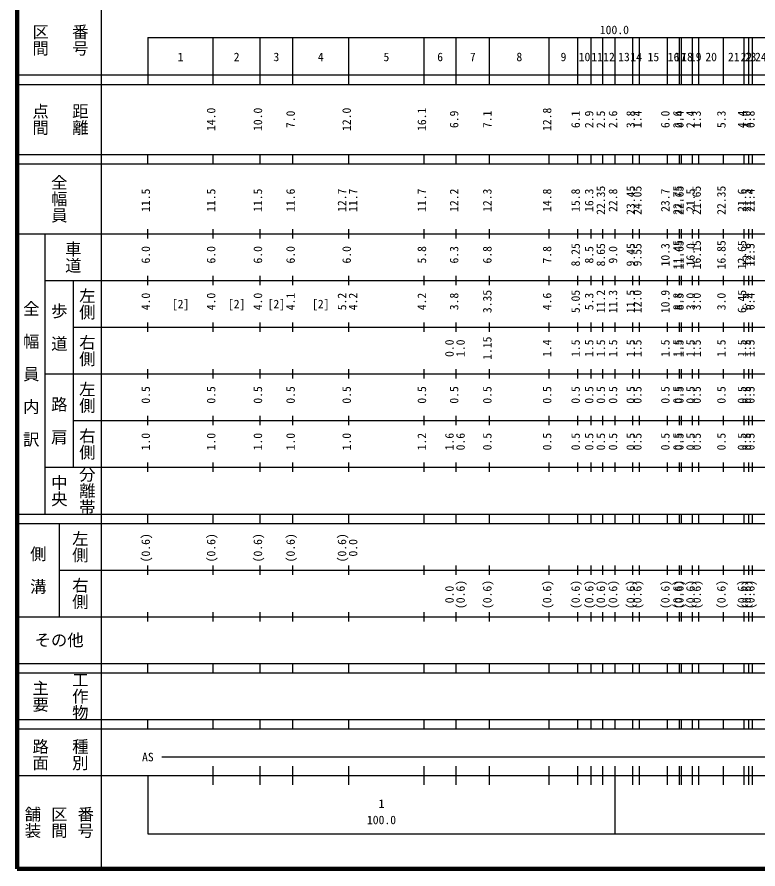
# Model space of a CAD drawing. Units: millimetres on the paper, enlarged 1000 times. Extents: x 40000 to 680000, y 20000 to 380000.
# Drawn here: x 40000 to 198574, y 20000 to 202409 of the extents above; entities that cross this region are included whole.
import ezdxf
from ezdxf.enums import TextEntityAlignment as Align

# ---------------------------------------------------------------- set-up
doc = ezdxf.new("R2010")
doc.units = ezdxf.units.MM
doc.header["$LTSCALE"] = 1000
doc.layers.add('M-TTL', color=2, linetype='Continuous', lineweight=140)
doc.layers.add('M-TTL-BAND', color=7, linetype='Continuous', lineweight=25)
doc.styles.add('@ＭＳ ゴシック', font='')
doc.styles.add('ＭＳ ゴシック', font='')
doc.styles.get('@ＭＳ ゴシック').set_extended_font_data('@MS Gothic')
doc.styles.get('ＭＳ ゴシック').set_extended_font_data('MS Gothic')

msp = doc.modelspace()

# ---------------------------------------------------------------- linework, layer by layer
at = {"layer": 'M-TTL'}
for p, q in [((40000, 380000), (40000, 20000)), ((40000, 20000), (680000, 20000))]:
    msp.add_line(p, q, dxfattribs=at)
at = {"layer": 'M-TTL-BAND'}
for p, q in [((58000, 370000), (58000, 20000)), ((68000, 198000), (579000, 198000)), ((68000, 198000), (68000, 188000)), ((82000, 188000), (82000, 198000)), ((92000, 188000), (92000, 198000)), ((99000, 188000), (99000, 198000)), ((111000, 188000), (111000, 198000)), ((127100, 188000), (127100, 198000)), ((134000, 188000), (134000, 198000)), ((141100, 188000), (141100, 198000)), ((153900, 188000), (153900, 198000)), ((160000, 188000), (160000, 198000)), ((162900, 188000), (162900, 198000)), ((165400, 188000), (165400, 198000)), ((168000, 188000), (168000, 198000)), ((171800, 188000), (171800, 198000)), ((173200, 188000), (173200, 198000)), ((179200, 188000), (179200, 198000)), ((181800, 188000), (181800, 198000)), ((182200, 188000), (182200, 198000)), ((184600, 188000), (184600, 198000)), ((185900, 188000), (185900, 198000)), ((191200, 188000), (191200, 198000)), ((195600, 188000), (195600, 198000)), ((196600, 188000), (196600, 198000)), ((197400, 188000), (197400, 198000)), ((40000, 190000), (579000, 190000)), ((40000, 188000), (579000, 188000)), ((40000, 173000), (579000, 173000)), ((68000, 171000), (68000, 173000)), ((82000, 171000), (82000, 173000)), ((92000, 171000), (92000, 173000)), ((99000, 171000), (99000, 173000)), ((111000, 171000), (111000, 173000)), ((127100, 171000), (127100, 173000)), ((134000, 171000), (134000, 173000)), ((141100, 171000), (141100, 173000)), ((153900, 171000), (153900, 173000)), ((160000, 171000), (160000, 173000)), ((162900, 171000), (162900, 173000)), ((165400, 171000), (165400, 173000)), ((168000, 171000), (168000, 173000)), ((171800, 171000), (171800, 173000)), ((173200, 171000), (173200, 173000)), ((179200, 171000), (179200, 173000)), ((181800, 171000), (181800, 173000)), ((182200, 171000), (182200, 173000)), ((184600, 171000), (184600, 173000)), ((185900, 171000), (185900, 173000)), ((191200, 171000), (191200, 173000)), ((195600, 171000), (195600, 173000)), ((196600, 171000), (196600, 173000)), ((197400, 171000), (197400, 173000)), ((40000, 171000), (579000, 171000)), ((68000, 155000), (68000, 157000)), ((82000, 155000), (82000, 157000)), ((92000, 155000), (92000, 157000)), ((99000, 155000), (99000, 157000)), ((111000, 155000), (111000, 157000)), ((127100, 155000), (127100, 157000)), ((134000, 155000), (134000, 157000)), ((141100, 155000), (141100, 157000)), ((153900, 155000), (153900, 157000)), ((160000, 155000), (160000, 157000)), ((162900, 155000), (162900, 157000)), ((165400, 155000), (165400, 157000)), ((168000, 155000), (168000, 157000)), ((171800, 155000), (171800, 157000)), ((173200, 155000), (173200, 157000)), ((179200, 155000), (179200, 157000)), ((181800, 155000), (181800, 157000)), ((182200, 155000), (182200, 157000)), ((184600, 155000), (184600, 157000)), ((185900, 155000), (185900, 157000)), ((191200, 155000), (191200, 157000)), ((195600, 155000), (195600, 157000)), ((196600, 155000), (196600, 157000)), ((197400, 155000), (197400, 157000)), ((40000, 156000), (579000, 156000)), ((46000, 96000), (46000, 156000)), ((46000, 146000), (579000, 146000)), ((52000, 146000), (52000, 106000)), ((68000, 145000), (68000, 147000)), ((82000, 145000), (82000, 147000)), ((92000, 145000), (92000, 147000)), ((99000, 145000), (99000, 147000)), ((111000, 145000), (111000, 147000)), ((127100, 145000), (127100, 147000)), ((134000, 145000), (134000, 147000)), ((141100, 145000), (141100, 147000)), ((153900, 145000), (153900, 147000)), ((160000, 145000), (160000, 147000)), ((162900, 145000), (162900, 147000)), ((165400, 145000), (165400, 147000)), ((168000, 145000), (168000, 147000)), ((171800, 145000), (171800, 147000)), ((173200, 145000), (173200, 147000)), ((179200, 145000), (179200, 147000)), ((181800, 145000), (181800, 147000)), ((182200, 145000), (182200, 147000)), ((184600, 145000), (184600, 147000)), ((185900, 145000), (185900, 147000)), ((191200, 145000), (191200, 147000)), ((195600, 145000), (195600, 147000)), ((196600, 145000), (196600, 147000)), ((197400, 145000), (197400, 147000)), ((68000, 135000), (68000, 137000)), ((82000, 135000), (82000, 137000)), ((92000, 135000), (92000, 137000)), ((99000, 135000), (99000, 137000)), ((111000, 135000), (111000, 137000)), ((127100, 135000), (127100, 137000)), ((134000, 135000), (134000, 137000)), ((141100, 135000), (141100, 137000)), ((153900, 135000), (153900, 137000)), ((160000, 135000), (160000, 137000)), ((162900, 135000), (162900, 137000)), ((165400, 135000), (165400, 137000)), ((168000, 135000), (168000, 137000)), ((171800, 135000), (171800, 137000)), ((173200, 135000), (173200, 137000)), ((179200, 135000), (179200, 137000)), ((181800, 135000), (181800, 137000)), ((182200, 135000), (182200, 137000)), ((184600, 135000), (184600, 137000)), ((185900, 135000), (185900, 137000)), ((191200, 135000), (191200, 137000)), ((195600, 135000), (195600, 137000)), ((196600, 135000), (196600, 137000)), ((197400, 135000), (197400, 137000)), ((52000, 136000), (579000, 136000)), ((46000, 126000), (579000, 126000)), ((68000, 125000), (68000, 127000)), ((82000, 125000), (82000, 127000)), ((92000, 125000), (92000, 127000)), ((99000, 125000), (99000, 127000)), ((111000, 125000), (111000, 127000)), ((127100, 125000), (127100, 127000)), ((134000, 125000), (134000, 127000)), ((141100, 125000), (141100, 127000)), ((153900, 125000), (153900, 127000)), ((160000, 125000), (160000, 127000)), ((162900, 125000), (162900, 127000)), ((165400, 125000), (165400, 127000)), ((168000, 125000), (168000, 127000)), ((171800, 125000), (171800, 127000)), ((173200, 125000), (173200, 127000)), ((179200, 125000), (179200, 127000)), ((181800, 125000), (181800, 127000)), ((182200, 125000), (182200, 127000)), ((184600, 125000), (184600, 127000)), ((185900, 125000), (185900, 127000)), ((191200, 125000), (191200, 127000)), ((195600, 125000), (195600, 127000)), ((196600, 125000), (196600, 127000)), ((197400, 125000), (197400, 127000)), ((68000, 115000), (68000, 117000)), ((82000, 115000), (82000, 117000)), ((92000, 115000), (92000, 117000)), ((99000, 115000), (99000, 117000)), ((111000, 115000), (111000, 117000)), ((127100, 115000), (127100, 117000)), ((134000, 115000), (134000, 117000)), ((141100, 115000), (141100, 117000)), ((153900, 115000), (153900, 117000)), ((160000, 115000), (160000, 117000)), ((162900, 115000), (162900, 117000)), ((165400, 115000), (165400, 117000)), ((168000, 115000), (168000, 117000)), ((171800, 115000), (171800, 117000)), ((173200, 115000), (173200, 117000)), ((179200, 115000), (179200, 117000)), ((181800, 115000), (181800, 117000)), ((182200, 115000), (182200, 117000)), ((184600, 115000), (184600, 117000)), ((185900, 115000), (185900, 117000)), ((191200, 115000), (191200, 117000)), ((195600, 115000), (195600, 117000)), ((196600, 115000), (196600, 117000)), ((197400, 115000), (197400, 117000)), ((52000, 116000), (579000, 116000)), ((46000, 106000), (579000, 106000)), ((68000, 105000), (68000, 107000)), ((82000, 105000), (82000, 107000)), ((92000, 105000), (92000, 107000)), ((99000, 105000), (99000, 107000)), ((111000, 105000), (111000, 107000)), ((127100, 105000), (127100, 107000)), ((134000, 105000), (134000, 107000)), ((141100, 105000), (141100, 107000)), ((153900, 105000), (153900, 107000)), ((160000, 105000), (160000, 107000)), ((162900, 105000), (162900, 107000)), ((165400, 105000), (165400, 107000)), ((168000, 105000), (168000, 107000)), ((171800, 105000), (171800, 107000)), ((173200, 105000), (173200, 107000)), ((179200, 105000), (179200, 107000)), ((181800, 105000), (181800, 107000)), ((182200, 105000), (182200, 107000)), ((184600, 105000), (184600, 107000)), ((185900, 105000), (185900, 107000)), ((191200, 105000), (191200, 107000)), ((195600, 105000), (195600, 107000)), ((196600, 105000), (196600, 107000)), ((197400, 105000), (197400, 107000)), ((40000, 96000), (579000, 96000)), ((68000, 94000), (68000, 96000)), ((82000, 94000), (82000, 96000)), ((92000, 94000), (92000, 96000)), ((99000, 94000), (99000, 96000)), ((111000, 94000), (111000, 96000)), ((127100, 94000), (127100, 96000)), ((134000, 94000), (134000, 96000)), ((141100, 94000), (141100, 96000)), ((153900, 94000), (153900, 96000)), ((160000, 94000), (160000, 96000)), ((162900, 94000), (162900, 96000)), ((165400, 94000), (165400, 96000)), ((168000, 94000), (168000, 96000)), ((171800, 94000), (171800, 96000)), ((173200, 94000), (173200, 96000)), ((179200, 94000), (179200, 96000)), ((181800, 94000), (181800, 96000)), ((182200, 94000), (182200, 96000)), ((184600, 94000), (184600, 96000)), ((185900, 94000), (185900, 96000)), ((191200, 94000), (191200, 96000)), ((195600, 94000), (195600, 96000)), ((196600, 94000), (196600, 96000)), ((197400, 94000), (197400, 96000)), ((40000, 94000), (579000, 94000)), ((49000, 94000), (49000, 74000)), ((49000, 84000), (579000, 84000)), ((68000, 83000), (68000, 85000)), ((82000, 83000), (82000, 85000)), ((92000, 83000), (92000, 85000)), ((99000, 83000), (99000, 85000)), ((111000, 83000), (111000, 85000)), ((127100, 83000), (127100, 85000)), ((134000, 83000), (134000, 85000)), ((141100, 83000), (141100, 85000)), ((153900, 83000), (153900, 85000)), ((160000, 83000), (160000, 85000)), ((162900, 83000), (162900, 85000)), ((165400, 83000), (165400, 85000)), ((168000, 83000), (168000, 85000)), ((171800, 83000), (171800, 85000)), ((173200, 83000), (173200, 85000)), ((179200, 83000), (179200, 85000)), ((181800, 83000), (181800, 85000)), ((182200, 83000), (182200, 85000)), ((184600, 83000), (184600, 85000)), ((185900, 83000), (185900, 85000)), ((191200, 83000), (191200, 85000)), ((195600, 83000), (195600, 85000)), ((196600, 83000), (196600, 85000)), ((197400, 83000), (197400, 85000)), ((68000, 73000), (68000, 75000)), ((82000, 73000), (82000, 75000)), ((92000, 73000), (92000, 75000)), ((99000, 73000), (99000, 75000)), ((111000, 73000), (111000, 75000)), ((127100, 73000), (127100, 75000)), ((134000, 73000), (134000, 75000)), ((141100, 73000), (141100, 75000)), ((153900, 73000), (153900, 75000)), ((160000, 73000), (160000, 75000)), ((162900, 73000), (162900, 75000)), ((165400, 73000), (165400, 75000)), ((168000, 73000), (168000, 75000)), ((171800, 73000), (171800, 75000)), ((173200, 73000), (173200, 75000)), ((179200, 73000), (179200, 75000)), ((181800, 73000), (181800, 75000)), ((182200, 73000), (182200, 75000)), ((184600, 73000), (184600, 75000)), ((185900, 73000), (185900, 75000)), ((191200, 73000), (191200, 75000)), ((195600, 73000), (195600, 75000)), ((196600, 73000), (196600, 75000)), ((197400, 73000), (197400, 75000)), ((40000, 74000), (579000, 74000)), ((40000, 64000), (579000, 64000)), ((68000, 62000), (68000, 64000)), ((82000, 62000), (82000, 64000)), ((92000, 62000), (92000, 64000)), ((99000, 62000), (99000, 64000)), ((111000, 62000), (111000, 64000)), ((127100, 62000), (127100, 64000)), ((134000, 62000), (134000, 64000)), ((141100, 62000), (141100, 64000)), ((153900, 62000), (153900, 64000)), ((160000, 62000), (160000, 64000)), ((162900, 62000), (162900, 64000)), ((165400, 62000), (165400, 64000)), ((168000, 62000), (168000, 64000)), ((171800, 62000), (171800, 64000)), ((173200, 62000), (173200, 64000)), ((179200, 62000), (179200, 64000)), ((181800, 62000), (181800, 64000)), ((182200, 62000), (182200, 64000)), ((184600, 62000), (184600, 64000)), ((185900, 62000), (185900, 64000)), ((191200, 62000), (191200, 64000)), ((195600, 62000), (195600, 64000)), ((196600, 62000), (196600, 64000)), ((197400, 62000), (197400, 64000)), ((40000, 62000), (579000, 62000)), ((40000, 52000), (579000, 52000)), ((68000, 50000), (68000, 52000)), ((82000, 50000), (82000, 52000)), ((92000, 50000), (92000, 52000)), ((99000, 50000), (99000, 52000)), ((111000, 50000), (111000, 52000)), ((127100, 50000), (127100, 52000)), ((134000, 50000), (134000, 52000)), ((141100, 50000), (141100, 52000)), ((153900, 50000), (153900, 52000)), ((160000, 50000), (160000, 52000)), ((162900, 50000), (162900, 52000)), ((165400, 50000), (165400, 52000)), ((168000, 50000), (168000, 52000)), ((171800, 50000), (171800, 52000)), ((173200, 50000), (173200, 52000)), ((179200, 50000), (179200, 52000)), ((181800, 50000), (181800, 52000)), ((182200, 50000), (182200, 52000)), ((184600, 50000), (184600, 52000)), ((185900, 50000), (185900, 52000)), ((191200, 50000), (191200, 52000)), ((195600, 50000), (195600, 52000)), ((196600, 50000), (196600, 52000)), ((197400, 50000), (197400, 52000)), ((40000, 50000), (579000, 50000)), ((71000, 44000), (560500, 44000)), ((82000, 38000), (82000, 42000)), ((92000, 38000), (92000, 42000)), ((99000, 38000), (99000, 42000)), ((111000, 38000), (111000, 42000)), ((127100, 38000), (127100, 42000)), ((134000, 38000), (134000, 42000)), ((141100, 38000), (141100, 42000)), ((153900, 38000), (153900, 42000)), ((160000, 38000), (160000, 42000)), ((162900, 38000), (162900, 42000)), ((165400, 38000), (165400, 42000)), ((168000, 27500), (168000, 42000)), ((171800, 38000), (171800, 42000)), ((173200, 38000), (173200, 42000)), ((179200, 38000), (179200, 42000)), ((181800, 38000), (181800, 42000)), ((182200, 38000), (182200, 42000)), ((184600, 38000), (184600, 42000)), ((185900, 38000), (185900, 42000)), ((191200, 38000), (191200, 42000)), ((195600, 38000), (195600, 42000)), ((196600, 38000), (196600, 42000)), ((197400, 38000), (197400, 42000)), ((40000, 40000), (579000, 40000)), ((68000, 40000), (68000, 27500)), ((68000, 27500), (579000, 27500))]:
    msp.add_line(p, q, dxfattribs=at)

# ---------------------------------------------------------------- texts
at = {"layer": 'M-TTL-BAND', "style": '@ＭＳ ゴシック'}
for s, p in [('番号', (53500, 197500)), ('区間', (45000, 197500)), ('点間', (45000, 180500)), ('距離', (53500, 180500)), ('全幅員', (49000, 163500)), ('車道', (52000, 151000)), ('左側', (55000, 141000)), ('全\u3000幅\u3000員\u3000内\u3000訳', (43000, 126000)), ('歩\u3000道', (49000, 136000)), ('右側', (55000, 131000)), ('左側', (55000, 121000)), ('路\u3000肩', (49000, 116000)), ('右側', (55000, 111000)), ('分離帯', (55000, 101000)), ('中央', (49000, 101000)), ('左側', (53500, 89000)), ('側\u3000溝', (44500, 84000)), ('右側', (53500, 79000)), ('主要', (45000, 57000)), ('工作物', (53500, 57000)), ('路面', (45000, 44500)), ('種別', (53500, 44500)), ('舗装', (43333, 30000)), ('区間', (49000, 30000)), ('番号', (54667, 30000))]:
    msp.add_text(s, height=2566, rotation=270, dxfattribs=at).set_placement(p, align=Align.MIDDLE_CENTER)
at = {"layer": 'M-TTL-BAND', "style": 'ＭＳ ゴシック'}
for s, p in [('100.0', (167844, 198195)), ('1', (75000, 192405)), ('2', (87000, 192405)), ('3', (95500, 192405)), ('4', (105000, 192405)), ('5', (119050, 192405)), ('6', (130550, 192405)), ('7', (137550, 192405)), ('8', (147500, 192405)), ('9', (156950, 192405)), ('10', (161450, 192405)), ('11', (164150, 192405)), ('12', (166700, 192405)), ('13', (169900, 192405)), ('14', (172500, 192405)), ('15', (176200, 192405)), ('16', (180500, 192405)), ('17', (182000, 192405)), ('18', (183400, 192405)), ('19', (185250, 192405)), ('20', (188550, 192405)), ('21', (193400, 192405)), ('22', (196100, 192405)), ('23', (197000, 192405)), ('24', (199200, 192405)), ('[2]', (75000, 139500)), ('[2]', (87000, 139500)), ('[2]', (95500, 139500)), ('[2]', (105000, 139500)), ('AS', (68000, 42500)), ('1', (118000, 32523)), ('100.0', (118000, 29033))]:
    msp.add_text(s, height=1833, dxfattribs=at).set_placement(p, align=Align.BOTTOM_CENTER)
for s, p in [('14.0', (83000, 180500)), ('10.0', (93000, 180500)), ('12.0', (112000, 180500)), ('16.1', (128100, 180500)), ('12.8', (154900, 180500)), ('7.0', (100000, 180500)), ('6.9', (135000, 180500)), ('7.1', (142100, 180500)), ('6.1', (161000, 180500)), ('2.9', (163900, 180500)), ('2.5', (166400, 180500)), ('2.6', (169000, 180500)), ('3.8', (172800, 180500)), ('1.4', (174200, 180500)), ('6.0', (180200, 180500)), ('2.6', (182800, 180500)), ('0.4', (183200, 180500)), ('2.4', (185600, 180500)), ('1.3', (186900, 180500)), ('5.3', (192200, 180500)), ('4.4', (196600, 180500)), ('1.0', (197600, 180500)), ('0.8', (198400, 180500)), ('22.35', (166400, 163174)), ('23.45', (172800, 163174)), ('24.05', (174200, 163174)), ('22.75', (182800, 163174)), ('22.65', (183200, 163174)), ('21.65', (186900, 163174)), ('22.35', (192200, 163174)), ('11.5', (69000, 163174)), ('11.5', (83000, 163174)), ('11.5', (93000, 163174)), ('11.6', (100000, 163174)), ('12.7', (111000, 163174)), ('11.7', (113370, 163174)), ('11.7', (128100, 163174)), ('12.2', (135000, 163174)), ('12.3', (142100, 163174)), ('14.8', (154900, 163174)), ('15.8', (161000, 163174)), ('16.3', (163900, 163174)), ('22.8', (169000, 163174)), ('23.7', (180200, 163174)), ('21.5', (185600, 163174)), ('21.6', (196600, 163174)), ('21.5', (197600, 163174)), ('21.4', (198400, 163174)), ('6.0', (69000, 151500)), ('6.0', (83000, 151500)), ('6.0', (93000, 151500)), ('6.0', (100000, 151500)), ('6.0', (112000, 151500)), ('5.8', (128100, 151500)), ('6.8', (142100, 151500)), ('7.8', (154900, 151500)), ('8.25', (161000, 151500)), ('8.65', (166400, 151500)), ('9.0', (169000, 151500)), ('9.45', (172800, 151500)), ('9.55', (174200, 151500)), ('10.3', (180200, 151500)), ('11.45', (182800, 151500)), ('11.65', (183200, 151500)), ('16.0', (185600, 151500)), ('16.15', (186900, 151500)), ('16.85', (192200, 151500)), ('12.65', (196600, 151500)), ('12.6', (197600, 151500)), ('12.5', (198400, 151500)), ('6.3', (135000, 151500)), ('8.5', (163900, 151500)), ('4.0', (69000, 141500)), ('4.0', (83000, 141500)), ('4.0', (93000, 141500)), ('4.1', (100000, 141500)), ('5.2', (111000, 141500)), ('4.2', (113370, 141500)), ('4.2', (128100, 141500)), ('3.8', (135000, 141500)), ('3.35', (142100, 141500)), ('4.6', (154900, 141500)), ('5.05', (161000, 141500)), ('5.3', (163900, 141500)), ('11.2', (166400, 141500)), ('11.3', (169000, 141500)), ('11.5', (172800, 141500)), ('12.0', (174200, 141500)), ('10.9', (180200, 141500)), ('8.8', (182800, 141500)), ('8.5', (183200, 141500)), ('3.0', (185600, 141500)), ('3.0', (186900, 141500)), ('3.0', (192200, 141500)), ('6.45', (196600, 141500)), ('6.4', (197600, 141500)), ('6.4', (198400, 141500)), ('0.0', (134000, 131500)), ('1.0', (136370, 131500)), ('1.15', (142100, 131500)), ('1.4', (154900, 131500)), ('1.5', (161000, 131500)), ('1.5', (163900, 131500)), ('1.5', (166400, 131500)), ('1.5', (169000, 131500)), ('1.5', (172800, 131500)), ('1.5', (174200, 131500)), ('1.5', (180200, 131500)), ('1.5', (182800, 131500)), ('1.5', (183200, 131500)), ('1.5', (185600, 131500)), ('1.5', (186900, 131500)), ('1.5', (192200, 131500)), ('1.5', (196600, 131500)), ('1.5', (197600, 131500)), ('1.5', (198400, 131500)), ('0.5', (69000, 121500)), ('0.5', (83000, 121500)), ('0.5', (93000, 121500)), ('0.5', (100000, 121500)), ('0.5', (112000, 121500)), ('0.5', (128100, 121500)), ('0.5', (135000, 121500)), ('0.5', (142100, 121500)), ('0.5', (154900, 121500)), ('0.5', (161000, 121500)), ('0.5', (163900, 121500)), ('0.5', (166400, 121500)), ('0.5', (169000, 121500)), ('0.5', (172800, 121500)), ('0.5', (174200, 121500)), ('0.5', (180200, 121500)), ('0.5', (182800, 121500)), ('0.5', (183200, 121500)), ('0.5', (185600, 121500)), ('0.5', (186900, 121500)), ('0.5', (192200, 121500)), ('0.5', (196600, 121500)), ('0.5', (197600, 121500)), ('0.5', (198400, 121500)), ('1.0', (69000, 111500)), ('1.0', (83000, 111500)), ('1.0', (93000, 111500)), ('1.0', (100000, 111500)), ('1.0', (112000, 111500)), ('1.2', (128100, 111500)), ('1.6', (134000, 111500)), ('0.6', (136370, 111500)), ('0.5', (142100, 111500)), ('0.5', (154900, 111500)), ('0.5', (161000, 111500)), ('0.5', (163900, 111500)), ('0.5', (166400, 111500)), ('0.5', (169000, 111500)), ('0.5', (172800, 111500)), ('0.5', (174200, 111500)), ('0.5', (180200, 111500)), ('0.5', (182800, 111500)), ('0.5', (183200, 111500)), ('0.5', (185600, 111500)), ('0.5', (186900, 111500)), ('0.5', (192200, 111500)), ('0.5', (196600, 111500)), ('0.5', (197600, 111500)), ('0.5', (198400, 111500)), ('(0.6)', (69000, 88764)), ('(0.6)', (83000, 88764)), ('(0.6)', (93000, 88764)), ('(0.6)', (100000, 88764)), ('(0.6)', (111000, 88764)), ('0.0', (113370, 88764)), ('0.0', (134000, 78764)), ('(0.6)', (136370, 78764)), ('(0.6)', (142100, 78764)), ('(0.6)', (154900, 78764)), ('(0.6)', (161000, 78764)), ('(0.6)', (163900, 78764)), ('(0.6)', (166400, 78764)), ('(0.6)', (169000, 78764)), ('(0.6)', (172800, 78764)), ('(0.6)', (174200, 78764)), ('(0.6)', (180200, 78764)), ('(0.6)', (182800, 78764)), ('(0.6)', (183200, 78764)), ('(0.6)', (185600, 78764)), ('(0.6)', (186900, 78764)), ('(0.6)', (192200, 78764)), ('(0.6)', (196600, 78764)), ('(0.6)', (197600, 78764)), ('(0.6)', (198400, 78764))]:
    msp.add_text(s, height=1833, rotation=90, dxfattribs=at).set_placement(p, align=Align.BOTTOM_CENTER)
msp.add_text('その他', height=2566, dxfattribs=at).set_placement((49000, 69000), align=Align.MIDDLE_CENTER)

doc.saveas('drawing.dxf')
